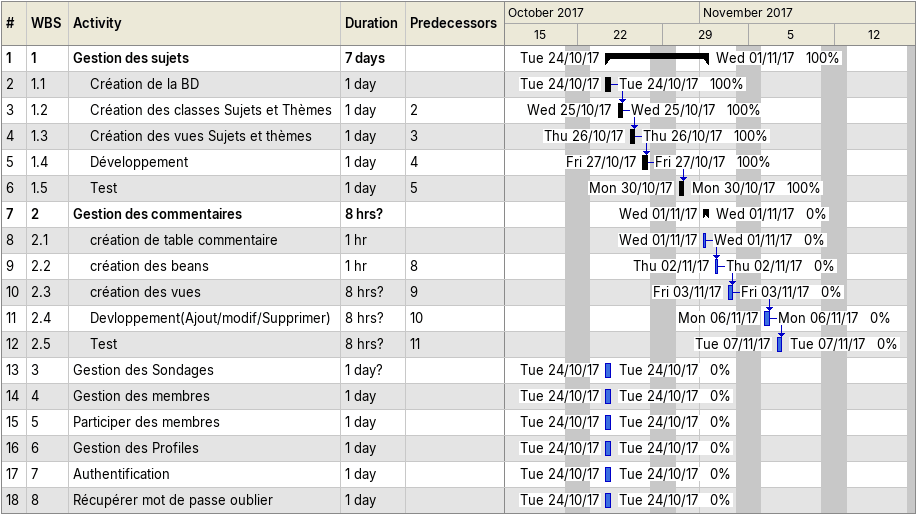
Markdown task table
| ID | WBS | Task | Duration | Start | Finish | Predecessors | % complete |
|---|---|---|---|---|---|---|---|
| 1 | 1 | **Gestion des sujets** | 7d | 2017-10-24 | 2017-11-01 |  | 100 |
| 2 | 1.1 | Création de la BD | 1d | 2017-10-24 | 2017-10-24 |  | 100 |
| 3 | 1.2 | Création des classes Sujets et Thèmes | 1d | 2017-10-25 | 2017-10-25 | 2 | 100 |
| 4 | 1.3 | Création des vues Sujets et thèmes | 1d | 2017-10-26 | 2017-10-26 | 3 | 100 |
| 5 | 1.4 | Développement | 1d | 2017-10-27 | 2017-10-27 | 4 | 100 |
| 6 | 1.5 | Test | 1d | 2017-10-30 | 2017-10-30 | 5 | 100 |
| 7 | 2 | **Gestion des commentaires** | 8h? | 2017-11-01 | 2017-11-01 |  | 0 |
| 8 | 2.1 | création de table commentaire | 1h | 2017-11-01 | 2017-11-01 |  | 0 |
| 9 | 2.2 | création des beans | 1h | 2017-11-02 | 2017-11-02 | 8 | 0 |
| 10 | 2.3 | création des vues | 8h? | 2017-11-03 | 2017-11-03 | 9 | 0 |
| 11 | 2.4 | Devloppement(Ajout/modif/Supprimer) | 8h? | 2017-11-06 | 2017-11-06 | 10 | 0 |
| 12 | 2.5 | Test | 8h? | 2017-11-07 | 2017-11-07 | 11 | 0 |
| 13 | 3 | Gestion des Sondages | 1d? | 2017-10-24 | 2017-10-24 |  | 0 |
| 14 | 4 | Gestion des membres | 1d | 2017-10-24 | 2017-10-24 |  | 0 |
| 15 | 5 | Participer des membres | 1d | 2017-10-24 | 2017-10-24 |  | 0 |
| 16 | 6 | Gestion des Profiles | 1d | 2017-10-24 | 2017-10-24 |  | 0 |
| 17 | 7 | Authentification | 1d | 2017-10-24 | 2017-10-24 |  | 0 |
| 18 | 8 | Récupérer mot de passe oublier | 1d | 2017-10-24 | 2017-10-24 |  | 0 |
